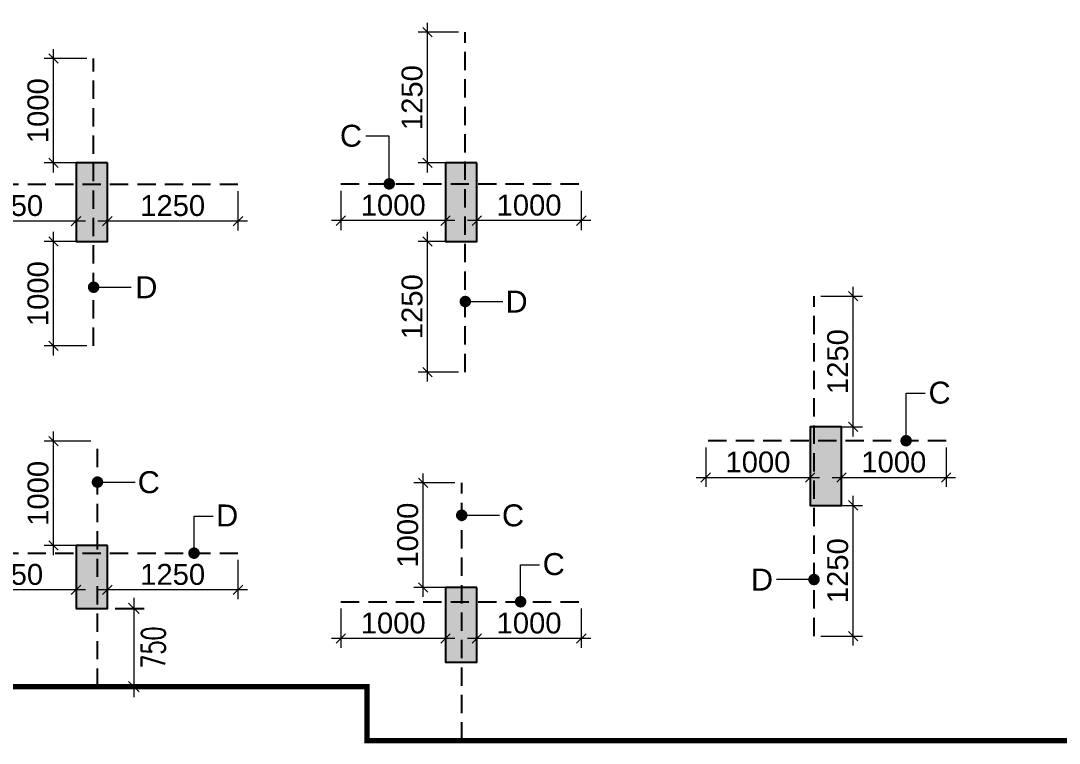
# Model space of a CAD drawing. Header units: millimetres. Extents: x 1123469 to 1752051, y -126924 to 196924.
# Drawn here: x 1520026 to 1529962, y 126439 to 133349 of the extents above; entities that cross this region are included whole.
import ezdxf

# ---------------------------------------------------------------- set-up
doc = ezdxf.new("R2010")
doc.units = ezdxf.units.MM
doc.header["$LTSCALE"] = 500
doc.header["$MEASUREMENT"] = 0
doc.header["$PDMODE"] = 34
doc.linetypes.add('CONTINOUS', pattern=[0])
doc.linetypes.add('HIDDEN', pattern=[0.375, 0.25, -0.125])
doc.layers.get('Defpoints').update_dxf_attribs({"lineweight": 0})
for name, color, linetype, lineweight in [('ARWO', 1, 'Continuous', 18), ('CUT OUT', 1, 'Continuous', 13), ('dim-M', 1, 'Continuous', 15), ('FOOTING', 1, 'Continuous', 15), ('TOWER COL HATCH', 253, 'Continuous', 20)]:
    doc.layers.add(name, color=color, linetype=linetype, lineweight=lineweight)
for name, color, linetype in [('COL. DIM', 3, 'Continuous'), ('reinf.', 4, 'Continuous'), ('TEXT 1', 1, 'Continuous'), ('TOWER AREA COLUMN.', 6, 'Continuous')]:
    doc.layers.add(name, color=color, linetype=linetype)
doc.styles.add('2MM', font='romans.shx', dxfattribs={"width": 0.7})
doc.styles.add('3mm', font='arial.ttf')
doc.dimstyles.new('PARAMVEER', dxfattribs={"dimtxt": 200, "dimasz": 100, "dimexe": 0, "dimexo": 25, "dimgap": 10, "dimtad": 1, "dimdec": 0, "dimrnd": 5, "dimzin": 0, "dimdsep": 46, "dimtxsty": '3mm', "dimblk": 'OBLIQUE', "dimcen": 0.09, "dimdle": 75, "dimclrd": 1, "dimclre": 1, "dimclrt": 3, "dimadec": 0, "dimazin": 0, "dimtfac": 1, "dimtdec": 0, "dimtmove": 1, "dimatfit": 3, "dimfxl": 100, "dimtolj": 1, "dimtzin": 0, "dimlwd": 18, "dimlwe": 5, "dimarcsym": 0})
doc.dimstyles.new('PARAMVEER BEAM', dxfattribs={"dimtxt": 200, "dimasz": 100, "dimexe": 0, "dimexo": 0, "dimgap": 10, "dimtad": 1, "dimdec": 0, "dimzin": 0, "dimdsep": 46, "dimtxsty": '3mm', "dimblk": 'ARCHTICK', "dimcen": 0.09, "dimdle": 75, "dimclrd": 1, "dimclre": 1, "dimclrt": 3, "dimadec": 0, "dimazin": 0, "dimtfac": 1, "dimtdec": 0, "dimtmove": 1, "dimatfit": 3, "dimfxl": 100, "dimtolj": 1, "dimtzin": 0, "dimlwd": 18, "dimlwe": 5, "dimarcsym": 0})
doc.dimstyles.new('RAJESH', dxfattribs={"dimtxt": 200, "dimasz": 180, "dimexe": 100, "dimexo": 250, "dimgap": 50, "dimtad": 2, "dimdec": 0, "dimzin": 1, "dimdsep": 46, "dimtxsty": '2MM', "dimblk": 'OBLIQUE', "dimcen": 0, "dimdle": 100, "dimclrd": 1, "dimclre": 1, "dimclrt": 3, "dimadec": 0, "dimazin": 0, "dimtfac": 1, "dimtdec": 0, "dimtix": 1, "dimtmove": 2, "dimatfit": 3, "dimfxl": 1, "dimtolj": 1, "dimlwd": -1, "dimarcsym": 0})

# ---------------------------------------------------------------- blocks, each defined once
blk = doc.blocks.new('3tgra')
at = {"layer": 'TOWER COL HATCH'}
h = blk.add_hatch(color=253, dxfattribs=at)
h.dxf.hatch_style = 1
h.paths.add_polyline_path([(1381175.6, 68966.8), (1381475.6, 68966.8), (1381475.6, 68216.8), (1381175.6, 68216.8)])
h = blk.add_hatch(color=253, dxfattribs=at)
h.dxf.hatch_style = 1
h.paths.add_polyline_path([(1384710.6, 68966.8), (1385010.6, 68966.8), (1385010.6, 68216.8), (1384710.6, 68216.8)])
h = blk.add_hatch(color=253, dxfattribs=at)
h.dxf.hatch_style = 1
h.paths.add_polyline_path([(1377685.6, 66441.8), (1377985.6, 66441.8), (1377985.6, 65691.8), (1377685.6, 65691.8)])
h = blk.add_hatch(color=253, dxfattribs=at)
h.dxf.hatch_style = 1
h.paths.add_polyline_path([(1384710.6, 65306.8), (1385010.6, 65306.8), (1385010.6, 64706.8), (1384710.6, 64706.8)])
h = blk.add_hatch(color=253, dxfattribs=at)
h.dxf.hatch_style = 1
h.paths.add_polyline_path([(1381175.6, 64906.8), (1381475.6, 64906.8), (1381475.6, 64191.8), (1381175.6, 64191.8)])
at = {"layer": 'TOWER AREA COLUMN.', "color": 4}
for points in [[(1381175.6, 68966.8), (1381475.6, 68966.8), (1381475.6, 68216.8), (1381175.6, 68216.8)], [(1384710.6, 68966.8), (1385010.6, 68966.8), (1385010.6, 68216.8), (1384710.6, 68216.8)], [(1377685.6, 66441.8), (1377985.6, 66441.8), (1377985.6, 65691.8), (1377685.6, 65691.8)], [(1384710.6, 65306.8), (1385010.6, 65306.8), (1385010.6, 64706.8), (1384710.6, 64706.8)], [(1381175.6, 64906.8), (1381475.6, 64906.8), (1381475.6, 64191.8), (1381175.6, 64191.8)]]:
    blk.add_lwpolyline(points, close=True, dxfattribs=at)
blk = doc.blocks.new('_Oblique')
at = {"color": 0, "linetype": 'ByBlock', "lineweight": -2}
blk.add_line((-0.5, -0.5), (0.5, 0.5), dxfattribs=at)
blk = doc.blocks.new('*D875')
at = {"layer": 'Defpoints', "color": 0, "ltscale": 100, "transparency": 16777216}
for p in [(1520854.2, 127729.3), (1520854.2, 126979.3), (1521107.4, 126979.3)]:
    blk.add_point(p, dxfattribs=at)
at = {"layer": 'dim-M', "color": 1, "ltscale": 100, "transparency": 16777216}
blk.add_line((1521107.4, 127829.3), (1521107.4, 126879.3), dxfattribs=at)
at = {"layer": 'dim-M', "color": 1, "lineweight": -2, "ltscale": 100, "transparency": 16777216}
for p, q in [((1520929.2, 127729.3), (1521207.4, 127729.3)), ((1520929.2, 126979.3), (1521207.4, 126979.3))]:
    blk.add_line(p, q, dxfattribs=at)
at = {"layer": 'dim-M', "color": 1, "ltscale": 100, "transparency": 16777216, "xscale": 100, "yscale": 100, "zscale": 100}
for p, rotation in [((1521107.4, 127729.3), 90), ((1521107.4, 126979.3), 270)]:
    blk.add_blockref('_Oblique', p, dxfattribs=dict(at, rotation=rotation))
at = {"layer": 'dim-M', "color": 3, "ltscale": 100, "transparency": 16777216, "insert": (1521294.9, 127354.3), "char_height": 225, "attachment_point": 5, "rotation": 90, "style": '2MM'}
blk.add_mtext('\\A1;750', dxfattribs=at)
blk = doc.blocks.new('*D1072')
at = {"layer": 'COL. DIM', "color": 1, "lineweight": 18, "ltscale": 10, "transparency": 16777216}
blk.add_line((1527990.3, 129374.3), (1527990.3, 130804.3), dxfattribs=at)
at = {"layer": 'COL. DIM', "color": 1, "linetype": 'CONTINOUS', "lineweight": 5, "ltscale": 10, "transparency": 16777216}
for p, q in [((1527680.6, 130714.3), (1528080.3, 130714.3)), ((1527680.6, 129464.3), (1528080.3, 129464.3))]:
    blk.add_line(p, q, dxfattribs=at)
at = {"layer": 'Defpoints', "color": 0, "ltscale": 10, "transparency": 16777216}
for p in [(1527615.6, 130714.3), (1527990.3, 130714.3), (1527615.6, 129464.3)]:
    blk.add_point(p, dxfattribs=at)
at = {"layer": 'COL. DIM', "color": 1, "lineweight": 18, "ltscale": 10, "transparency": 16777216, "xscale": 90, "yscale": 90, "zscale": 90}
for p, rotation in [((1527990.3, 130714.3), 90), ((1527990.3, 129464.3), 270)]:
    blk.add_blockref('_Oblique', p, dxfattribs=dict(at, rotation=rotation))
at = {"layer": 'COL. DIM', "color": 3, "ltscale": 10, "transparency": 16777216, "insert": (1527843.1, 130089.3), "char_height": 200, "attachment_point": 5, "rotation": 90, "style": '3mm'}
blk.add_mtext('\\A1;1250', dxfattribs=at)
blk = doc.blocks.new('_ArchTick')
at = {"color": 0, "linetype": 'ByBlock', "const_width": 0.15}
blk.add_lwpolyline([(-0.5, -0.5), (0.5, 0.5)], dxfattribs=at)
blk = doc.blocks.new('*D1073')
at = {"layer": 'COL. DIM', "color": 1, "linetype": 'CONTINOUS', "lineweight": 5, "ltscale": 10, "transparency": 16777216}
for p, q in [((1527879.2, 129267.3), (1527879.2, 128890.8)), ((1528879.2, 129267.3), (1528879.2, 128890.8))]:
    blk.add_line(p, q, dxfattribs=at)
at = {"layer": 'COL. DIM', "color": 1, "lineweight": 18, "ltscale": 10, "transparency": 16777216}
blk.add_line((1527789.2, 128980.8), (1528969.2, 128980.8), dxfattribs=at)
at = {"layer": 'Defpoints', "color": 0, "ltscale": 10, "transparency": 16777216}
for p in [(1527879.2, 129332.3), (1528879.2, 129332.3), (1528879.2, 128980.8)]:
    blk.add_point(p, dxfattribs=at)
at = {"layer": 'COL. DIM', "color": 1, "lineweight": 18, "ltscale": 10, "transparency": 16777216, "xscale": 90, "yscale": 90, "zscale": 90, "rotation": 180}
blk.add_blockref('_Oblique', (1527879.2, 128980.8), dxfattribs=at)
at = {"layer": 'COL. DIM', "color": 1, "lineweight": 18, "ltscale": 10, "transparency": 16777216, "xscale": 90, "yscale": 90, "zscale": 90}
blk.add_blockref('_Oblique', (1528879.2, 128980.8), dxfattribs=at)
at = {"layer": 'COL. DIM', "color": 3, "ltscale": 10, "transparency": 16777216, "insert": (1528379.2, 129127.9), "char_height": 200, "attachment_point": 5, "style": '3mm'}
blk.add_mtext('\\A1;1000', dxfattribs=at)
blk = doc.blocks.new('*D1074')
at = {"layer": 'COL. DIM', "color": 1, "linetype": 'CONTINOUS', "lineweight": 5, "ltscale": 10, "transparency": 16777216}
for p, q in [((1526579.2, 129267.3), (1526579.2, 128890.8)), ((1527579.2, 129267.3), (1527579.2, 128890.8))]:
    blk.add_line(p, q, dxfattribs=at)
at = {"layer": 'COL. DIM', "color": 1, "lineweight": 18, "ltscale": 10, "transparency": 16777216}
blk.add_line((1526489.2, 128980.8), (1527669.2, 128980.8), dxfattribs=at)
at = {"layer": 'Defpoints', "color": 0, "ltscale": 10, "transparency": 16777216}
for p in [(1526579.2, 129332.3), (1527579.2, 129332.3), (1527579.2, 128980.8)]:
    blk.add_point(p, dxfattribs=at)
at = {"layer": 'COL. DIM', "color": 1, "lineweight": 18, "ltscale": 10, "transparency": 16777216, "xscale": 90, "yscale": 90, "zscale": 90, "rotation": 180}
blk.add_blockref('_Oblique', (1526579.2, 128980.8), dxfattribs=at)
at = {"layer": 'COL. DIM', "color": 1, "lineweight": 18, "ltscale": 10, "transparency": 16777216, "xscale": 90, "yscale": 90, "zscale": 90}
blk.add_blockref('_Oblique', (1527579.2, 128980.8), dxfattribs=at)
at = {"layer": 'COL. DIM', "color": 3, "ltscale": 10, "transparency": 16777216, "insert": (1527079.2, 129127.9), "char_height": 200, "attachment_point": 5, "style": '3mm'}
blk.add_mtext('\\A1;1000', dxfattribs=at)
blk = doc.blocks.new('*D1075')
at = {"layer": 'COL. DIM', "color": 1, "lineweight": 18, "ltscale": 10, "transparency": 16777216}
blk.add_line((1527990.3, 127374.3), (1527990.3, 128804.3), dxfattribs=at)
at = {"layer": 'COL. DIM', "color": 1, "linetype": 'CONTINOUS', "lineweight": 5, "ltscale": 10, "transparency": 16777216}
for p, q in [((1527680.6, 128714.3), (1528080.3, 128714.3)), ((1527680.6, 127464.3), (1528080.3, 127464.3))]:
    blk.add_line(p, q, dxfattribs=at)
at = {"layer": 'Defpoints', "color": 0, "ltscale": 10, "transparency": 16777216}
for p in [(1527615.6, 128714.3), (1527990.3, 128714.3), (1527615.6, 127464.3)]:
    blk.add_point(p, dxfattribs=at)
at = {"layer": 'COL. DIM', "color": 1, "lineweight": 18, "ltscale": 10, "transparency": 16777216, "xscale": 90, "yscale": 90, "zscale": 90}
for p, rotation in [((1527990.3, 128714.3), 90), ((1527990.3, 127464.3), 270)]:
    blk.add_blockref('_Oblique', p, dxfattribs=dict(at, rotation=rotation))
at = {"layer": 'COL. DIM', "color": 3, "ltscale": 10, "transparency": 16777216, "insert": (1527843.1, 128089.3), "char_height": 200, "attachment_point": 5, "rotation": 90, "style": '3mm'}
blk.add_mtext('\\A1;1250', dxfattribs=at)
blk = doc.blocks.new('*D1076')
at = {"layer": 'COL. DIM', "color": 1, "lineweight": 18, "ltscale": 10, "transparency": 16777216}
blk.add_line((1523875.9, 127839.3), (1523875.9, 129019.3), dxfattribs=at)
at = {"layer": 'COL. DIM', "color": 1, "linetype": 'CONTINOUS', "lineweight": 5, "ltscale": 10, "transparency": 16777216}
for p, q in [((1524180, 128929.3), (1523785.9, 128929.3)), ((1524180, 127929.3), (1523785.9, 127929.3))]:
    blk.add_line(p, q, dxfattribs=at)
at = {"layer": 'Defpoints', "color": 0, "ltscale": 10, "transparency": 16777216}
for p in [(1523875.9, 128929.3), (1524245, 128929.3), (1524245, 127929.3)]:
    blk.add_point(p, dxfattribs=at)
at = {"layer": 'COL. DIM', "color": 1, "lineweight": 18, "ltscale": 10, "transparency": 16777216, "xscale": 90, "yscale": 90, "zscale": 90}
for p, rotation in [((1523875.9, 128929.3), 90), ((1523875.9, 127929.3), 270)]:
    blk.add_blockref('_Oblique', p, dxfattribs=dict(at, rotation=rotation))
at = {"layer": 'COL. DIM', "color": 3, "ltscale": 10, "transparency": 16777216, "insert": (1523728.8, 128429.3), "char_height": 200, "attachment_point": 5, "rotation": 90, "style": '3mm'}
blk.add_mtext('\\A1;1000', dxfattribs=at)
blk = doc.blocks.new('*D1077')
at = {"layer": 'COL. DIM', "color": 1, "linetype": 'CONTINOUS', "lineweight": 5, "ltscale": 10, "transparency": 16777216}
for p, q in [((1524389.2, 127727.2), (1524389.2, 127350.7)), ((1525389.2, 127727.2), (1525389.2, 127350.7))]:
    blk.add_line(p, q, dxfattribs=at)
at = {"layer": 'COL. DIM', "color": 1, "lineweight": 18, "ltscale": 10, "transparency": 16777216}
blk.add_line((1525479.2, 127440.7), (1524299.2, 127440.7), dxfattribs=at)
at = {"layer": 'Defpoints', "color": 0, "ltscale": 10, "transparency": 16777216}
for p in [(1524389.2, 127792.2), (1525389.2, 127792.2), (1524389.2, 127440.7)]:
    blk.add_point(p, dxfattribs=at)
at = {"layer": 'COL. DIM', "color": 1, "lineweight": 18, "ltscale": 10, "transparency": 16777216, "xscale": 90, "yscale": 90, "zscale": 90, "rotation": 180}
blk.add_blockref('_Oblique', (1524389.2, 127440.7), dxfattribs=at)
at = {"layer": 'COL. DIM', "color": 1, "lineweight": 18, "ltscale": 10, "transparency": 16777216, "xscale": 90, "yscale": 90, "zscale": 90}
blk.add_blockref('_Oblique', (1525389.2, 127440.7), dxfattribs=at)
at = {"layer": 'COL. DIM', "color": 3, "ltscale": 10, "transparency": 16777216, "insert": (1524889.2, 127587.8), "char_height": 200, "attachment_point": 5, "style": '3mm'}
blk.add_mtext('\\A1;1000', dxfattribs=at)
blk = doc.blocks.new('*D1078')
at = {"layer": 'COL. DIM', "color": 1, "linetype": 'CONTINOUS', "lineweight": 5, "ltscale": 10, "transparency": 16777216}
for p, q in [((1523089.2, 127727.2), (1523089.2, 127350.7)), ((1524089.2, 127727.2), (1524089.2, 127350.7))]:
    blk.add_line(p, q, dxfattribs=at)
at = {"layer": 'COL. DIM', "color": 1, "lineweight": 18, "ltscale": 10, "transparency": 16777216}
blk.add_line((1524179.2, 127440.7), (1522999.2, 127440.7), dxfattribs=at)
at = {"layer": 'Defpoints', "color": 0, "ltscale": 10, "transparency": 16777216}
for p in [(1523089.2, 127792.2), (1524089.2, 127792.2), (1523089.2, 127440.7)]:
    blk.add_point(p, dxfattribs=at)
at = {"layer": 'COL. DIM', "color": 1, "lineweight": 18, "ltscale": 10, "transparency": 16777216, "xscale": 90, "yscale": 90, "zscale": 90, "rotation": 180}
blk.add_blockref('_Oblique', (1523089.2, 127440.7), dxfattribs=at)
at = {"layer": 'COL. DIM', "color": 1, "lineweight": 18, "ltscale": 10, "transparency": 16777216, "xscale": 90, "yscale": 90, "zscale": 90}
blk.add_blockref('_Oblique', (1524089.2, 127440.7), dxfattribs=at)
at = {"layer": 'COL. DIM', "color": 3, "ltscale": 10, "transparency": 16777216, "insert": (1523589.2, 127587.8), "char_height": 200, "attachment_point": 5, "style": '3mm'}
blk.add_mtext('\\A1;1000', dxfattribs=at)
blk = doc.blocks.new('*D1079')
at = {"layer": 'COL. DIM', "color": 1, "lineweight": 18, "ltscale": 10, "transparency": 16777216}
blk.add_line((1520339, 128239.3), (1520339, 129419.3), dxfattribs=at)
at = {"layer": 'COL. DIM', "color": 1, "linetype": 'CONTINOUS', "lineweight": 5, "ltscale": 10, "transparency": 16777216}
for p, q in [((1520694.6, 129329.3), (1520249, 129329.3)), ((1520694.6, 128329.3), (1520249, 128329.3))]:
    blk.add_line(p, q, dxfattribs=at)
at = {"layer": 'Defpoints', "color": 0, "ltscale": 10, "transparency": 16777216}
for p in [(1520339, 129329.3), (1520759.6, 129329.3), (1520759.6, 128329.3)]:
    blk.add_point(p, dxfattribs=at)
at = {"layer": 'COL. DIM', "color": 1, "lineweight": 18, "ltscale": 10, "transparency": 16777216, "xscale": 90, "yscale": 90, "zscale": 90}
for p, rotation in [((1520339, 129329.3), 90), ((1520339, 128329.3), 270)]:
    blk.add_blockref('_Oblique', p, dxfattribs=dict(at, rotation=rotation))
at = {"layer": 'COL. DIM', "color": 3, "ltscale": 10, "transparency": 16777216, "insert": (1520191.9, 128829.3), "char_height": 200, "attachment_point": 5, "rotation": 90, "style": '3mm'}
blk.add_mtext('\\A1;1000', dxfattribs=at)
blk = doc.blocks.new('*D1080')
at = {"layer": 'COL. DIM', "color": 1, "linetype": 'CONTINOUS', "lineweight": 5, "ltscale": 10, "transparency": 16777216}
for p, q in [((1520854.2, 128192.2), (1520854.2, 127815.7)), ((1522104.2, 128192.2), (1522104.2, 127815.7))]:
    blk.add_line(p, q, dxfattribs=at)
at = {"layer": 'COL. DIM', "color": 1, "lineweight": 18, "ltscale": 10, "transparency": 16777216}
blk.add_line((1522194.2, 127905.7), (1520764.2, 127905.7), dxfattribs=at)
at = {"layer": 'Defpoints', "color": 0, "ltscale": 10, "transparency": 16777216}
for p in [(1520854.2, 128257.2), (1522104.2, 128257.2), (1520854.2, 127905.7)]:
    blk.add_point(p, dxfattribs=at)
at = {"layer": 'COL. DIM', "color": 1, "lineweight": 18, "ltscale": 10, "transparency": 16777216, "xscale": 90, "yscale": 90, "zscale": 90, "rotation": 180}
blk.add_blockref('_Oblique', (1520854.2, 127905.7), dxfattribs=at)
at = {"layer": 'COL. DIM', "color": 1, "lineweight": 18, "ltscale": 10, "transparency": 16777216, "xscale": 90, "yscale": 90, "zscale": 90}
blk.add_blockref('_Oblique', (1522104.2, 127905.7), dxfattribs=at)
at = {"layer": 'COL. DIM', "color": 3, "ltscale": 10, "transparency": 16777216, "insert": (1521479.2, 128052.8), "char_height": 200, "attachment_point": 5, "style": '3mm'}
blk.add_mtext('\\A1;1250', dxfattribs=at)
blk = doc.blocks.new('*D1081')
at = {"layer": 'COL. DIM', "color": 1, "linetype": 'CONTINOUS', "lineweight": 5, "ltscale": 10, "transparency": 16777216}
for p, q in [((1519304.2, 128192.2), (1519304.2, 127815.7)), ((1520554.2, 128192.2), (1520554.2, 127815.7))]:
    blk.add_line(p, q, dxfattribs=at)
at = {"layer": 'COL. DIM', "color": 1, "lineweight": 18, "ltscale": 10, "transparency": 16777216}
blk.add_line((1520644.2, 127905.7), (1519214.2, 127905.7), dxfattribs=at)
at = {"layer": 'Defpoints', "color": 0, "ltscale": 10, "transparency": 16777216}
for p in [(1519304.2, 128257.2), (1520554.2, 128257.2), (1519304.2, 127905.7)]:
    blk.add_point(p, dxfattribs=at)
at = {"layer": 'COL. DIM', "color": 1, "lineweight": 18, "ltscale": 10, "transparency": 16777216, "xscale": 90, "yscale": 90, "zscale": 90, "rotation": 180}
blk.add_blockref('_Oblique', (1519304.2, 127905.7), dxfattribs=at)
at = {"layer": 'COL. DIM', "color": 1, "lineweight": 18, "ltscale": 10, "transparency": 16777216, "xscale": 90, "yscale": 90, "zscale": 90}
blk.add_blockref('_Oblique', (1520554.2, 127905.7), dxfattribs=at)
at = {"layer": 'COL. DIM', "color": 3, "ltscale": 10, "transparency": 16777216, "insert": (1519929.2, 128052.8), "char_height": 200, "attachment_point": 5, "style": '3mm'}
blk.add_mtext('\\A1;1250', dxfattribs=at)
blk = doc.blocks.new('*D1085')
at = {"layer": 'COL. DIM', "color": 1, "lineweight": 18, "ltscale": 10, "transparency": 16777216}
blk.add_line((1520338.2, 131899.3), (1520338.2, 133079.3), dxfattribs=at)
at = {"layer": 'COL. DIM', "color": 1, "linetype": 'CONTINOUS', "lineweight": 5, "ltscale": 10, "transparency": 16777216}
for p, q in [((1520658, 132989.3), (1520248.2, 132989.3)), ((1520658, 131989.3), (1520248.2, 131989.3))]:
    blk.add_line(p, q, dxfattribs=at)
at = {"layer": 'Defpoints', "color": 0, "ltscale": 10, "transparency": 16777216}
for p in [(1520338.2, 132989.3), (1520723, 132989.3), (1520723, 131989.3)]:
    blk.add_point(p, dxfattribs=at)
at = {"layer": 'COL. DIM', "color": 1, "lineweight": 18, "ltscale": 10, "transparency": 16777216, "xscale": 90, "yscale": 90, "zscale": 90}
for p, rotation in [((1520338.2, 132989.3), 90), ((1520338.2, 131989.3), 270)]:
    blk.add_blockref('_Oblique', p, dxfattribs=dict(at, rotation=rotation))
at = {"layer": 'COL. DIM', "color": 3, "ltscale": 10, "transparency": 16777216, "insert": (1520191, 132489.3), "char_height": 200, "attachment_point": 5, "rotation": 90, "style": '3mm'}
blk.add_mtext('\\A1;1000', dxfattribs=at)
blk = doc.blocks.new('*D1086')
at = {"layer": 'COL. DIM', "color": 1, "linetype": 'CONTINOUS', "lineweight": 5, "ltscale": 10, "transparency": 16777216}
for p, q in [((1519304.2, 131720.1), (1519304.2, 131343.5)), ((1520554.2, 131720.1), (1520554.2, 131343.5))]:
    blk.add_line(p, q, dxfattribs=at)
at = {"layer": 'COL. DIM', "color": 1, "lineweight": 18, "ltscale": 10, "transparency": 16777216}
blk.add_line((1520644.2, 131433.5), (1519214.2, 131433.5), dxfattribs=at)
at = {"layer": 'Defpoints', "color": 0, "ltscale": 10, "transparency": 16777216}
for p in [(1519304.2, 131785.1), (1520554.2, 131785.1), (1519304.2, 131433.5)]:
    blk.add_point(p, dxfattribs=at)
at = {"layer": 'COL. DIM', "color": 1, "lineweight": 18, "ltscale": 10, "transparency": 16777216, "xscale": 90, "yscale": 90, "zscale": 90, "rotation": 180}
blk.add_blockref('_Oblique', (1519304.2, 131433.5), dxfattribs=at)
at = {"layer": 'COL. DIM', "color": 1, "lineweight": 18, "ltscale": 10, "transparency": 16777216, "xscale": 90, "yscale": 90, "zscale": 90}
blk.add_blockref('_Oblique', (1520554.2, 131433.5), dxfattribs=at)
at = {"layer": 'COL. DIM', "color": 3, "ltscale": 10, "transparency": 16777216, "insert": (1519929.2, 131580.7), "char_height": 200, "attachment_point": 5, "style": '3mm'}
blk.add_mtext('\\A1;1250', dxfattribs=at)
blk = doc.blocks.new('*D1087')
at = {"layer": 'COL. DIM', "color": 1, "linetype": 'CONTINOUS', "lineweight": 5, "ltscale": 10, "transparency": 16777216}
for p, q in [((1520854.2, 131720.1), (1520854.2, 131343.5)), ((1522104.2, 131720.1), (1522104.2, 131343.5))]:
    blk.add_line(p, q, dxfattribs=at)
at = {"layer": 'COL. DIM', "color": 1, "lineweight": 18, "ltscale": 10, "transparency": 16777216}
blk.add_line((1522194.2, 131433.5), (1520764.2, 131433.5), dxfattribs=at)
at = {"layer": 'Defpoints', "color": 0, "ltscale": 10, "transparency": 16777216}
for p in [(1520854.2, 131785.1), (1522104.2, 131785.1), (1520854.2, 131433.5)]:
    blk.add_point(p, dxfattribs=at)
at = {"layer": 'COL. DIM', "color": 1, "lineweight": 18, "ltscale": 10, "transparency": 16777216, "xscale": 90, "yscale": 90, "zscale": 90, "rotation": 180}
blk.add_blockref('_Oblique', (1520854.2, 131433.5), dxfattribs=at)
at = {"layer": 'COL. DIM', "color": 1, "lineweight": 18, "ltscale": 10, "transparency": 16777216, "xscale": 90, "yscale": 90, "zscale": 90}
blk.add_blockref('_Oblique', (1522104.2, 131433.5), dxfattribs=at)
at = {"layer": 'COL. DIM', "color": 3, "ltscale": 10, "transparency": 16777216, "insert": (1521479.2, 131580.7), "char_height": 200, "attachment_point": 5, "style": '3mm'}
blk.add_mtext('\\A1;1250', dxfattribs=at)
blk = doc.blocks.new('*D1088')
at = {"layer": 'COL. DIM', "color": 1, "lineweight": 18, "ltscale": 10, "transparency": 16777216}
blk.add_line((1520338.2, 130149.3), (1520338.2, 131329.3), dxfattribs=at)
at = {"layer": 'COL. DIM', "color": 1, "linetype": 'CONTINOUS', "lineweight": 5, "ltscale": 10, "transparency": 16777216}
for p, q in [((1520658, 131239.3), (1520248.2, 131239.3)), ((1520658, 130239.3), (1520248.2, 130239.3))]:
    blk.add_line(p, q, dxfattribs=at)
at = {"layer": 'Defpoints', "color": 0, "ltscale": 10, "transparency": 16777216}
for p in [(1520338.2, 131239.3), (1520723, 131239.3), (1520723, 130239.3)]:
    blk.add_point(p, dxfattribs=at)
at = {"layer": 'COL. DIM', "color": 1, "lineweight": 18, "ltscale": 10, "transparency": 16777216, "xscale": 90, "yscale": 90, "zscale": 90}
for p, rotation in [((1520338.2, 131239.3), 90), ((1520338.2, 130239.3), 270)]:
    blk.add_blockref('_Oblique', p, dxfattribs=dict(at, rotation=rotation))
at = {"layer": 'COL. DIM', "color": 3, "ltscale": 10, "transparency": 16777216, "insert": (1520191, 130739.3), "char_height": 200, "attachment_point": 5, "rotation": 90, "style": '3mm'}
blk.add_mtext('\\A1;1000', dxfattribs=at)
blk = doc.blocks.new('*D1089')
at = {"layer": 'COL. DIM', "color": 1, "lineweight": 18, "ltscale": 10, "transparency": 16777216}
blk.add_line((1523917.6, 131899.3), (1523917.6, 133329.3), dxfattribs=at)
at = {"layer": 'COL. DIM', "color": 1, "linetype": 'CONTINOUS', "lineweight": 5, "ltscale": 10, "transparency": 16777216}
for p, q in [((1524213.8, 133239.3), (1523827.6, 133239.3)), ((1524213.8, 131989.3), (1523827.6, 131989.3))]:
    blk.add_line(p, q, dxfattribs=at)
at = {"layer": 'Defpoints', "color": 0, "ltscale": 10, "transparency": 16777216}
for p in [(1523917.6, 133239.3), (1524278.8, 133239.3), (1524278.8, 131989.3)]:
    blk.add_point(p, dxfattribs=at)
at = {"layer": 'COL. DIM', "color": 1, "lineweight": 18, "ltscale": 10, "transparency": 16777216, "xscale": 90, "yscale": 90, "zscale": 90}
for p, rotation in [((1523917.6, 133239.3), 90), ((1523917.6, 131989.3), 270)]:
    blk.add_blockref('_Oblique', p, dxfattribs=dict(at, rotation=rotation))
at = {"layer": 'COL. DIM', "color": 3, "ltscale": 10, "transparency": 16777216, "insert": (1523770.5, 132614.3), "char_height": 200, "attachment_point": 5, "rotation": 90, "style": '3mm'}
blk.add_mtext('\\A1;1250', dxfattribs=at)
blk = doc.blocks.new('*D1090')
at = {"layer": 'COL. DIM', "color": 1, "linetype": 'CONTINOUS', "lineweight": 5, "ltscale": 10, "transparency": 16777216}
for p, q in [((1523089.2, 131724.2), (1523089.2, 131347.7)), ((1524089.2, 131724.2), (1524089.2, 131347.7))]:
    blk.add_line(p, q, dxfattribs=at)
at = {"layer": 'COL. DIM', "color": 1, "lineweight": 18, "ltscale": 10, "transparency": 16777216}
blk.add_line((1524179.2, 131437.7), (1522999.2, 131437.7), dxfattribs=at)
at = {"layer": 'Defpoints', "color": 0, "ltscale": 10, "transparency": 16777216}
for p in [(1523089.2, 131789.2), (1524089.2, 131789.2), (1523089.2, 131437.7)]:
    blk.add_point(p, dxfattribs=at)
at = {"layer": 'COL. DIM', "color": 1, "lineweight": 18, "ltscale": 10, "transparency": 16777216, "xscale": 90, "yscale": 90, "zscale": 90, "rotation": 180}
blk.add_blockref('_Oblique', (1523089.2, 131437.7), dxfattribs=at)
at = {"layer": 'COL. DIM', "color": 1, "lineweight": 18, "ltscale": 10, "transparency": 16777216, "xscale": 90, "yscale": 90, "zscale": 90}
blk.add_blockref('_Oblique', (1524089.2, 131437.7), dxfattribs=at)
at = {"layer": 'COL. DIM', "color": 3, "ltscale": 10, "transparency": 16777216, "insert": (1523589.2, 131584.8), "char_height": 200, "attachment_point": 5, "style": '3mm'}
blk.add_mtext('\\A1;1000', dxfattribs=at)
blk = doc.blocks.new('*D1091')
at = {"layer": 'COL. DIM', "color": 1, "linetype": 'CONTINOUS', "lineweight": 5, "ltscale": 10, "transparency": 16777216}
for p, q in [((1524389.2, 131724.2), (1524389.2, 131347.7)), ((1525389.2, 131724.2), (1525389.2, 131347.7))]:
    blk.add_line(p, q, dxfattribs=at)
at = {"layer": 'COL. DIM', "color": 1, "lineweight": 18, "ltscale": 10, "transparency": 16777216}
blk.add_line((1525479.2, 131437.7), (1524299.2, 131437.7), dxfattribs=at)
at = {"layer": 'Defpoints', "color": 0, "ltscale": 10, "transparency": 16777216}
for p in [(1524389.2, 131789.2), (1525389.2, 131789.2), (1524389.2, 131437.7)]:
    blk.add_point(p, dxfattribs=at)
at = {"layer": 'COL. DIM', "color": 1, "lineweight": 18, "ltscale": 10, "transparency": 16777216, "xscale": 90, "yscale": 90, "zscale": 90, "rotation": 180}
blk.add_blockref('_Oblique', (1524389.2, 131437.7), dxfattribs=at)
at = {"layer": 'COL. DIM', "color": 1, "lineweight": 18, "ltscale": 10, "transparency": 16777216, "xscale": 90, "yscale": 90, "zscale": 90}
blk.add_blockref('_Oblique', (1525389.2, 131437.7), dxfattribs=at)
at = {"layer": 'COL. DIM', "color": 3, "ltscale": 10, "transparency": 16777216, "insert": (1524889.2, 131584.8), "char_height": 200, "attachment_point": 5, "style": '3mm'}
blk.add_mtext('\\A1;1000', dxfattribs=at)
blk = doc.blocks.new('*D1092')
at = {"layer": 'COL. DIM', "color": 1, "lineweight": 18, "ltscale": 10, "transparency": 16777216}
blk.add_line((1523917.6, 129899.3), (1523917.6, 131329.3), dxfattribs=at)
at = {"layer": 'COL. DIM', "color": 1, "linetype": 'CONTINOUS', "lineweight": 5, "ltscale": 10, "transparency": 16777216}
for p, q in [((1524213.8, 131239.3), (1523827.6, 131239.3)), ((1524213.8, 129989.3), (1523827.6, 129989.3))]:
    blk.add_line(p, q, dxfattribs=at)
at = {"layer": 'Defpoints', "color": 0, "ltscale": 10, "transparency": 16777216}
for p in [(1523917.6, 131239.3), (1524278.8, 131239.3), (1524278.8, 129989.3)]:
    blk.add_point(p, dxfattribs=at)
at = {"layer": 'COL. DIM', "color": 1, "lineweight": 18, "ltscale": 10, "transparency": 16777216, "xscale": 90, "yscale": 90, "zscale": 90}
for p, rotation in [((1523917.6, 131239.3), 90), ((1523917.6, 129989.3), 270)]:
    blk.add_blockref('_Oblique', p, dxfattribs=dict(at, rotation=rotation))
at = {"layer": 'COL. DIM', "color": 3, "ltscale": 10, "transparency": 16777216, "insert": (1523770.5, 130614.3), "char_height": 200, "attachment_point": 5, "rotation": 90, "style": '3mm'}
blk.add_mtext('\\A1;1250', dxfattribs=at)

msp = doc.modelspace()

# ---------------------------------------------------------------- linework, layer by layer
at = {"layer": 'FOOTING', "color": 3, "ltscale": 10, "const_width": 50}
msp.add_lwpolyline([(1532119.2, 126979.3), (1532119.2, 126464.3), (1523339.2, 126464.3), (1523339.2, 126979.3), (1514784.2, 126979.3), (1514784.2, 139394.2), (1488604.2, 139394.2)], dxfattribs=at)
at = {"layer": 'reinf.', "color": 4, "linetype": 'HIDDEN', "ltscale": 1.4}
for p, q in [((1524278.8, 129989.3), (1524278.8, 133239.3)), ((1520723, 130239.3), (1520723, 132989.3)), ((1519304.2, 131785.1), (1522104.2, 131785.1)), ((1523089.2, 131789.2), (1525389.2, 131789.2)), ((1527615.6, 127464.3), (1527615.6, 130714.3)), ((1520759.6, 126979.3), (1520759.6, 129329.3)), ((1528879.2, 129332.3), (1526579.2, 129332.3)), ((1524245, 126464.3), (1524245, 128929.3)), ((1519304.2, 128257.2), (1522104.2, 128257.2)), ((1523089.2, 127792.2), (1525389.2, 127792.2))]:
    msp.add_line(p, q, dxfattribs=at)

# ---------------------------------------------------------------- block references
at = {"layer": 'CUT OUT', "color": 4, "xscale": -1}
msp.add_blockref('3tgra', (2905564.9, 63022.5), dxfattribs=at)

# ---------------------------------------------------------------- texts
at = {"layer": 'TEXT 1', "color": 2, "linetype": 'ByBlock', "style": '3mm'}
for s, p in [('C', (1523079.4, 132144.6, -0.1)), ('D', (1521121.6, 130695.3, -0.1)), ('D', (1524663.7, 130558.2, -0.1)), ('C', (1528711.3, 129687.7, -0.1)), ('C', (1521144.5, 128831.2, -0.1)), ('D', (1521894.8, 128512.7, -0.1)), ('C', (1524629.9, 128513.7, -0.1)), ('C', (1525019.3, 128047.8, -0.1)), ('D', (1527011.8, 127899.3, -0.1))]:
    msp.add_text(s, height=210, dxfattribs=at).set_placement(p)

# ---------------------------------------------------------------- dimensions: what is measured, and where the dimension line sits
at = {"layer": 'COL. DIM', "color": 6, "ltscale": 10}
for base, p1, p2, angle, picture, middle in [((1523917.6, 133239.3), (1524278.8, 131989.3), (1524278.8, 133239.3), 270, '*D1089', (1523770.5, 132614.3)), ((1520338.2, 132989.3), (1520723, 131989.3), (1520723, 132989.3), 270, '*D1085', (1520191, 132489.3)), ((1520854.2, 131433.5), (1522104.2, 131785.1), (1520854.2, 131785.1), 180, '*D1087', (1521479.2, 131580.7)), ((1524389.2, 131437.7), (1525389.2, 131789.2), (1524389.2, 131789.2), 180, '*D1091', (1524889.2, 131584.8)), ((1520338.2, 131239.3), (1520723, 130239.3), (1520723, 131239.3), 270, '*D1088', (1520191, 130739.3)), ((1523917.6, 131239.3), (1524278.8, 129989.3), (1524278.8, 131239.3), 270, '*D1092', (1523770.5, 130614.3)), ((1527990.3, 130714.3), (1527615.6, 129464.3), (1527615.6, 130714.3), 270, '*D1072', (1527843.1, 130089.3)), ((1520339, 129329.3), (1520759.6, 128329.3), (1520759.6, 129329.3), 270, '*D1079', (1520191.9, 128829.3)), ((1527579.2, 128980.8), (1526579.2, 129332.3), (1527579.2, 129332.3), 0, '*D1074', (1527079.2, 129127.9)), ((1523875.9, 128929.3), (1524245, 127929.3), (1524245, 128929.3), 270, '*D1076', (1523728.8, 128429.3)), ((1527990.3, 128714.3), (1527615.6, 127464.3), (1527615.6, 128714.3), 270, '*D1075', (1527843.1, 128089.3)), ((1519304.2, 127905.7), (1520554.2, 128257.2), (1519304.2, 128257.2), 180, '*D1081', (1519929.2, 128052.8)), ((1520854.2, 127905.7), (1522104.2, 128257.2), (1520854.2, 128257.2), 180, '*D1080', (1521479.2, 128052.8)), ((1523089.2, 127440.7), (1524089.2, 127792.2), (1523089.2, 127792.2), 180, '*D1078', (1523589.2, 127587.8)), ((1524389.2, 127440.7), (1525389.2, 127792.2), (1524389.2, 127792.2), 180, '*D1077', (1524889.2, 127587.8))]:
    dim = msp.add_linear_dim(base=base, p1=p1, p2=p2, angle=angle, dimstyle='PARAMVEER', override={"dimasz": 90, "dimexe": 90, "dimexo": 65, "dimgap": 45, "dimpost": '\\X', "dimdle": 90, "dimfxl": 0.18, "dimarcsym": 1}, dxfattribs=at)
    dim.commit()
    dim.dimension.update_dxf_attribs({"geometry": picture, "text_midpoint": middle})
for base, p1, p2, angle, picture, middle in [((1519304.2, 131433.5), (1520554.2, 131785.1), (1519304.2, 131785.1), 180, '*D1086', (1519929.2, 131433.5)), ((1523089.2, 131437.7), (1524089.2, 131789.2), (1523089.2, 131789.2), 180, '*D1090', (1523589.2, 131437.7)), ((1528879.2, 128980.8), (1527879.2, 129332.3), (1528879.2, 129332.3), 0, '*D1073', (1528379.2, 128980.8))]:
    dim = msp.add_linear_dim(base=base, p1=p1, p2=p2, angle=angle, dimstyle='PARAMVEER', override={"dimasz": 90, "dimexe": 90, "dimexo": 65, "dimgap": 45, "dimpost": '\\X', "dimdle": 90, "dimfxl": 0.18, "dimarcsym": 1}, dxfattribs=at)
    dim.commit()
    dim.dimension.update_dxf_attribs({"geometry": picture, "text_midpoint": middle, "dimtype": 160})
at = {"layer": 'dim-M', "ltscale": 100}
dim = msp.add_linear_dim(base=(1521107.4, 126979.3), p1=(1520854.2, 127729.3), p2=(1520854.2, 126979.3), angle=90, dimstyle='RAJESH', override={"dimtxt": 225, "dimasz": 100, "dimexo": 75, "dimgap": 75, "dimtmove": 1}, dxfattribs=at)
dim.commit()
dim.dimension.update_dxf_attribs({"geometry": '*D875', "text_midpoint": (1521294.9, 127354.3)})

# ---------------------------------------------------------------- leaders
at = {"layer": 'ARWO', "color": 1}
for points in [[(1523551.3, 131789.2), (1523551.3, 132245), (1523326.1, 132245)], [(1520723, 130801), (1521083.5, 130801)], [(1524278.8, 130663.9), (1524639.2, 130663.9)], [(1528496.9, 129332.3), (1528496.9, 129788.2), (1528679.4, 129788.2)], [(1520759.6, 128936.9), (1521120.1, 128936.9)], [(1524245, 128619.5), (1524605.4, 128619.5)], [(1521683.6, 128257.2), (1521683.6, 128611.9), (1521866, 128611.9)], [(1524808.1, 127792.2), (1524808.1, 128147), (1524990.5, 128147)], [(1527615.6, 128005), (1527255.1, 128005)]]:
    msp.add_leader(points, dimstyle='PARAMVEER BEAM', override={"dimasz": 110, "dimtad": 0, "dimldrblk": 'Dot', "dimfxl": 0, "dimarcsym": 1}, dxfattribs=at)

doc.saveas('drawing.dxf')
